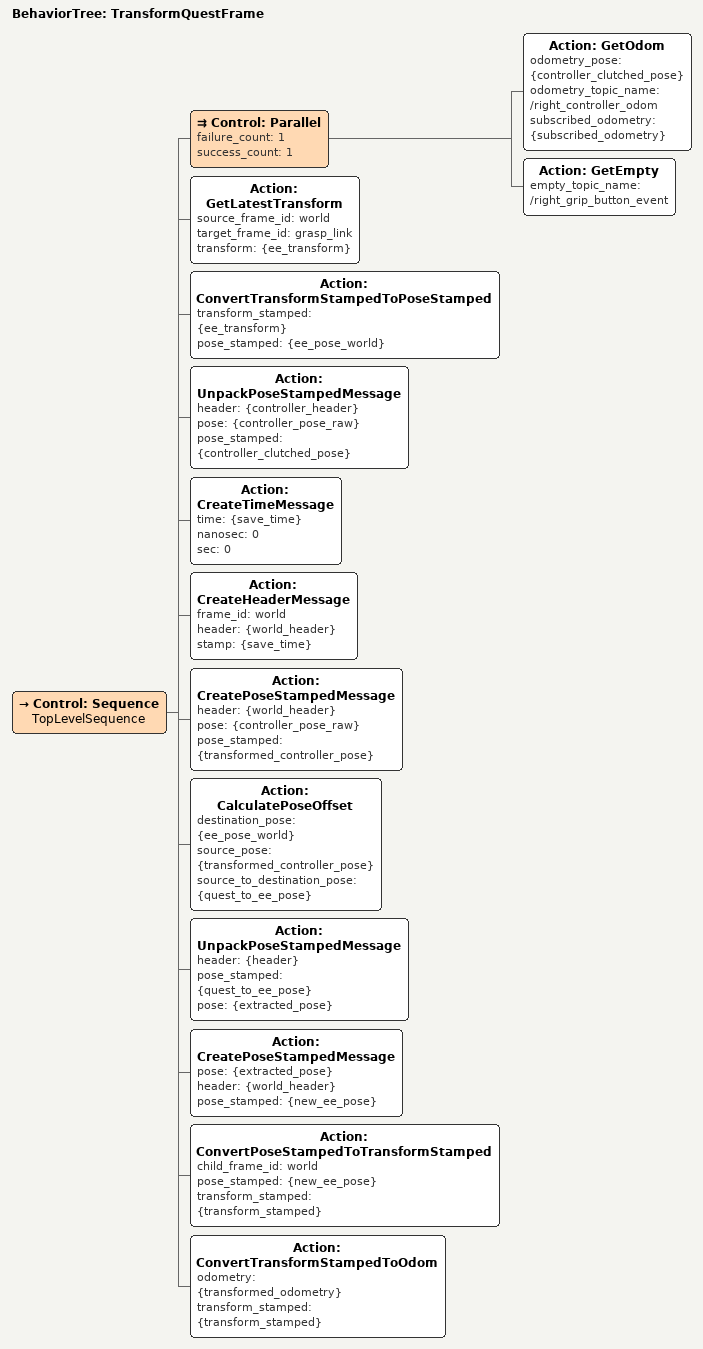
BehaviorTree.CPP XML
<?xml version='1.0' encoding='UTF-8'?>
<root BTCPP_format="4" main_tree_to_execute="TransformQuestFrame">
  <BehaviorTree ID="TransformQuestFrame" _description="Listens to grasp topic from controller. When controller grasp is toggled, we save the controller odom position and use that to republish those messages to the controller in the end effector frame ">
    <Control ID="Sequence" name="TopLevelSequence">
      <Control ID="Parallel" failure_count="1" success_count="1">
        <Action ID="GetOdom" odometry_pose="{controller_clutched_pose}" odometry_topic_name="/right_controller_odom" subscribed_odometry="{subscribed_odometry}"/>
        <Action ID="GetEmpty" empty_topic_name="/right_grip_button_event"/>
      </Control>
      <Action ID="GetLatestTransform" source_frame_id="world" target_frame_id="grasp_link" transform="{ee_transform}"/>
      <Action ID="ConvertTransformStampedToPoseStamped" transform_stamped="{ee_transform}" pose_stamped="{ee_pose_world}"/>
      <Action ID="UnpackPoseStampedMessage" header="{controller_header}" pose="{controller_pose_raw}" pose_stamped="{controller_clutched_pose}"/>
      <Action ID="CreateTimeMessage" time="{save_time}" nanosec="0" sec="0"/>
      <Action ID="CreateHeaderMessage" frame_id="world" header="{world_header}" stamp="{save_time}"/>
      <Action ID="CreatePoseStampedMessage" header="{world_header}" pose="{controller_pose_raw}" pose_stamped="{transformed_controller_pose}"/>
      <Action ID="CalculatePoseOffset" destination_pose="{ee_pose_world}" source_pose="{transformed_controller_pose}" source_to_destination_pose="{quest_to_ee_pose}"/>
      <Action ID="UnpackPoseStampedMessage" header="{header}" pose_stamped="{quest_to_ee_pose}" pose="{extracted_pose}"/>
      <Action ID="CreatePoseStampedMessage" pose="{extracted_pose}" header="{world_header}" pose_stamped="{new_ee_pose}"/>
      <Action ID="ConvertPoseStampedToTransformStamped" child_frame_id="world" pose_stamped="{new_ee_pose}" transform_stamped="{transform_stamped}"/>
      <Action ID="ConvertTransformStampedToOdom" odometry="{transformed_odometry}" transform_stamped="{transform_stamped}"/>
    </Control>
  </BehaviorTree>
</root>
